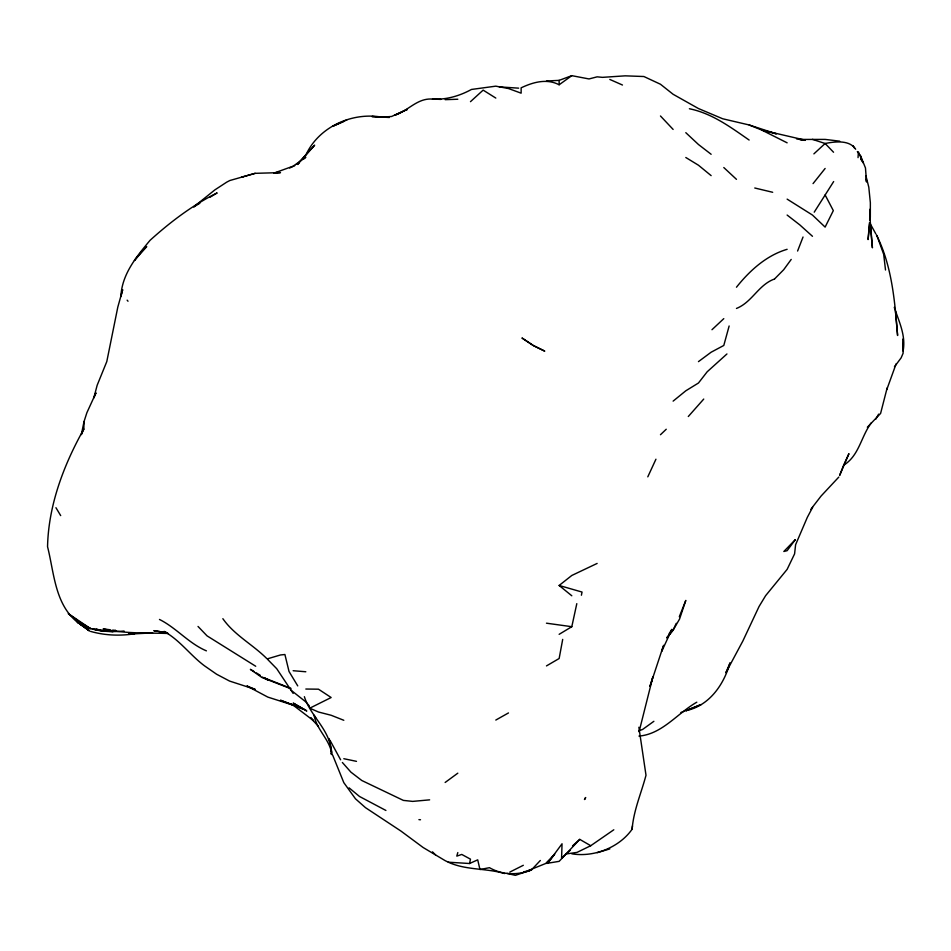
<?xml version="1.0" encoding="UTF-8"?>
<svg xmlns="http://www.w3.org/2000/svg" width="951" height="951" viewBox="0 0 951 951"><rect width="100%" height="100%" fill="white"/><g stroke="black" fill="none" stroke-linecap="round" stroke-linejoin="round"><path stroke-width="1.43" d="M389.399 117.484L371.924 116.521L381.815 117.163L391.598 116.474L407.147 109.46L394.475 115.321C407.979 111.172 417.204 97.822 432.479 99.082C446.019 99.974 459.63 95.92 471.458 89.453L495.804 86.161L508.476 88.538L521.136 93.174L521.136 87.825C533 82.214 546.706 78.255 559.14 84.77L559.14 80.371L571.801 75.664L589.014 78.945L597.133 76.841L602.494 77.352L625.211 75.842L643.886 76.52L660.47 84.247L673.13 94.292L698.462 108.545L722.689 118.768L749.126 124.961L776.349 133.841L761.799 130.085L749.126 124.961M870.331 217.363L870.355 202.741L868.798 187.228L865.921 175.816M84.045 421.543L81.346 434.619L83.819 429.115L84.045 421.543L86.874 412.734L95.98 392.846L93.804 397.934L97.168 385.25L106.797 361.558L117.805 307.114L122.667 289.686L120.896 296.569C121.811 274.316 136.492 256.592 150.08 240.294C170.324 222.011 192.673 205.024 217.149 192.922L209.731 197.356M858.04 157.628L858.432 151.994L863.128 162.823L860.988 159.186M869.452 222.736L868.097 239.581L869.63 224.067M869.689 219.919L869.796 209.351M571.801 853.808C593.947 857.517 619.291 847.484 632.118 829.213L632.463 825.932M632.118 829.213C633.604 810.347 641.212 793.348 646.002 775.243L638.882 727.253M562.695 639.393L559.14 658.52L546.468 665.914M581.406 595.231L582.036 592.057L559.14 585.471L571.801 575.462L597.133 563.432M304.368 696.679C310.763 717.161 331.851 731.212 331.15 753.834L332.719 755.249L343.81 782.649L355.472 798.804L365.469 807.649L400.93 831.055L423.112 847.496L445.139 860.643L448.313 862.2L469.568 863.508L470.472 859.157L461.758 854.438L456.777 856.126L457.811 852.572M559.14 634.329L571.801 626.697L576.805 603.659M886.748 389.696L896.104 363.864M887.14 387.949L880.602 413.423L867.348 427.249M729.144 325.979L723.794 345.463L711.134 352.215L698.462 361.63M663.56 645.301L650.032 686.194M663.049 646.989L661.813 651.185L671.893 629.312L668.874 634.067M639.06 731.818L652.897 676.839L649.997 686.17M803.036 237.013L797.592 251.028M843.632 465.205L839.65 475.393L848.946 453.651L843.632 465.205C859.217 455.731 861.035 436.366 871.389 422.731M676.256 623.345L673.201 629.978L679.537 619.089L685.802 600.414L679.311 616.712M647.797 476.843L655.94 459.214M299.458 162.621L297.342 164.428L306.115 154.526C319.072 126.685 352.239 111.909 381.815 117.163M875.788 419.189L878.617 414.137M83.819 429.115C63.753 464.873 48.418 505.302 47.55 546.73C54.183 572.882 54.825 604.479 77.827 622.525L75.391 619.089M814.222 212.18L833.658 181.558M546.468 863.425L559.14 861.356L579.753 839.376L590.737 845.712L613.799 829.783M791.208 259.433L783.695 269.715L774.578 278.94M810.775 509.474L812.463 507.18M894.439 366.813L901.12 357.873L903.093 353.285L903.284 338.758L903.105 350.99C906.041 335.537 898.945 321.521 894.273 307.339M813.057 183.602L825.123 168.47M666.889 637.812L673.13 630.073L666.794 637.669M703.74 399.063L688.298 416.514M736.466 287.214C749.685 270.643 766.399 255.415 787.131 249.305M297.342 164.428L314.65 145.17L305.984 154.787M838.818 477.057L821.07 496.053L813.26 506.17L807.316 517.368L795.607 544.697L794.584 553.886L787.131 569.376L765.626 595.671L759.053 606.512L742.85 641.022L725.886 672.702L730.011 662.871C723.889 684.672 709.244 705.892 685.802 710.706L700.958 704.596L686.111 710.647M507.002 873.434L515.394 875.336L531.407 869.963L540.334 860.489M660.47 434.726L666.235 429.246M711.978 329.712L723.794 318.644M726.944 353.962L707.175 371.793L698.462 383.015L685.802 390.802L673.13 401.12M813.89 153.872L825.123 143.494C834.764 141.604 849.552 139.619 855.662 149.248M470.472 101.674L483.144 90.119L495.804 98.072M572.526 845.926L579.753 839.376M570.136 850.372L561.589 858.135L562.041 843.775L547.574 863.401L554.695 854.153L545.612 863.532L530.991 869.416M303.69 158.995L305.818 157.188L293.146 166.175L273.912 173.118L280.486 172.606L255.153 173.332L241.495 177.207L242.862 176.85M445.139 782.471L457.811 773.175M653.884 721.298L642.638 729.429L638.751 730.843M559.14 84.77L571.801 75.664M696.798 702.195C677.469 713.179 662.253 734.172 638.965 736.098M736.466 308.445C752.17 302.216 758.482 284.729 774.483 279.023M199.853 203.264L193.671 206.949L214.831 189.915L226.707 182.152L229.821 180.524L255.153 173.332M495.804 720.062L508.476 712.941M509.784 872.103L523.323 865.291M590.737 845.712L576.995 852.405L565.976 853.974M405.851 110.078L407.147 109.46M289.686 167.994L294.786 165.617M346.877 119.897L332.66 126.317L343.81 121.419M469.568 863.508L477.711 859.847L479.958 869.511L489.456 867.692C502.378 875.075 517.653 875.431 531.407 869.963L528.542 870.272M680.904 712.489L684.791 711.051M597.133 852.714L609.805 848.922M267.813 658.722L280.486 654.966L284.908 654.514L289.033 671.525L297.734 685.885M523.704 871.877L531.407 869.963M273.912 173.118L277.942 172.19M429.638 799.85L412.663 801.396L403.367 800.397L361.808 780.509L350.931 772.164L342.372 762.488M331.15 753.834L332.149 753.763M152.624 632.902L128.492 634.127L134.65 633.782C119.897 636.088 104.872 635.482 90.488 631.369M124.082 631.024C108.295 632.498 91.665 631.416 77.958 622.632L89.251 630.739L86.137 627.66M546.468 81.001L559.14 80.371M108.783 631.012L103.16 631.286L96.158 628.884M445.139 99.665L457.811 99.237M839.697 141.176L825.123 139.405L799.791 139.44L805.105 140.344M305.818 689.035L318.478 689.19L331.15 697.523L309.764 708.186L318.478 712.014L331.15 715.271L343.81 720.287M432.479 99.082L440.919 99.403M168.398 633.485C146.597 632.7 124.605 633.865 103.16 628.908L109.995 629.752M499.263 86.886L518.652 88.158M418.927 819.643L420.508 819.75M115.059 630.465L115.82 630.525M293.146 670.717L305.818 671.763M97.834 629.681L92.247 629.003L103.16 631.036L113.193 631.547L109.008 631.036M100.628 630.026L103.421 630.358M112.729 630.097L115.463 630.442M546.468 623.19L571.801 626.697M166.972 632.748L153.824 630.668L166.484 632.677L164.071 631.416C179.775 640.059 190.2 655.156 204.489 665.819L216.59 674.223L229.583 681.071L255.153 689.368L246.915 685.968L267.813 697.095L293.146 705.167L313.485 720.656L310.608 717.613M796.474 138.846L805.271 140.356M504.648 873.553C486.199 868.049 465.966 870.355 448.313 862.2M343.81 758.708L356.482 761.347M804.95 140.082L761.799 130.085L787.131 142.828M754.761 188.001L772.676 192.28M689.392 108.747C712.002 113.324 730.57 127.184 749.126 140.035M812.463 139.369L825.123 143.494L833.552 152.243M77.958 622.632L82.155 624.07M296.926 706.427L280.486 700.233L303.94 709.387L291.41 704.156M263.641 677.647L291.03 688.417M290.043 688.441L261.763 677.397L250.363 669.349L253.953 671.477M609.805 79.432L622.465 85.019M385.916 810.466L359.502 796.474L349.088 787.856M262.262 677.1L267.813 679.906L264.021 677.587M206.403 650.853C188.738 643.399 176.47 627.933 159.471 619.446M256.413 672.963L260.217 675.281M685.802 157.497L698.462 165.224L711.134 175.626M787.131 199.128L812.463 215.057L825.123 227.099L833.326 210.623L825.123 194.943M255.712 666.259L207.045 635.862L198.022 626.447M89.287 630.525L79.634 623.761L89.251 630.739M711.134 154.276L698.462 144.504L685.802 132.676M787.131 215.057L799.791 224.876L812.463 236.288M559.14 585.471L571.801 595.778M290.697 689.939L305.818 701.897L309.432 706.094M267.041 658.829C253.014 644.659 234.41 635.22 222.855 618.685M723.794 167.542L736.466 179.335M432.479 851.846L435.57 854.937M267.611 659.388L276.753 668.743L293.146 693.398M660.47 115.986L673.13 129.431M310.692 717.898L318.478 726.481M127.149 300.171L128.005 301.229M857.338 151.53L860.691 156.107L865.469 167.97L866.539 181.974L865.885 179.097M76.139 620.135L77.827 622.525M315.625 717.636L314.092 715.235C316.588 729.476 328.535 738.261 331.602 752.455M55.943 507.703L60.686 515.608M853.154 145.824L854.58 148.249M340.613 759.801L330.033 740.353M875.788 233.803L870.224 223.723L872.412 247.807L869.915 217.113M876.382 234.79C892.038 265.876 894.82 301.312 897.601 335.489L895.473 311.524M877.024 235.848L883.681 254.321L885.512 270.001M861.594 160.053L860.691 156.107L861.665 160.41M329.141 738.558L331.875 752.384M585.055 798.555L584.473 799.541L585.673 797.52L585.055 798.555M795.298 539.681L787.131 550.677L783.838 551.485L795.298 539.681M141.152 252.217L134.424 260.503L146.716 246.559L141.152 252.217M544.614 351.074L533.808 345.831L521.956 337.985L532.952 345.32L544.614 351.074M305.818 710.326L293.241 703.098L306.793 711.039L305.818 710.326M90.488 628.599L79.337 621.835L68.27 613.609L90.488 628.599"/></g></svg>
